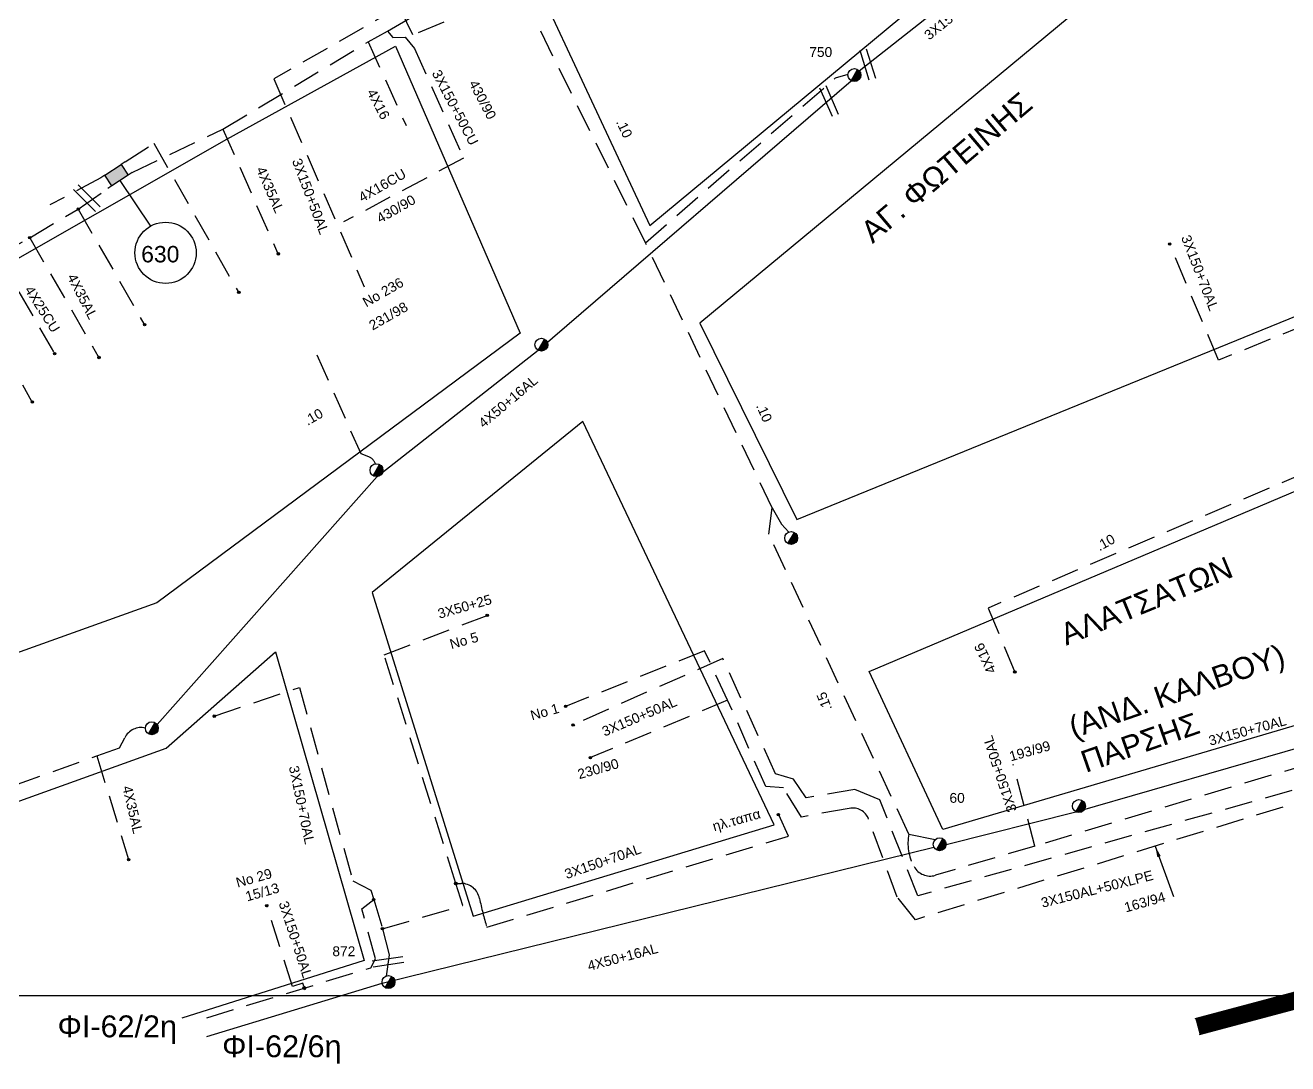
# Model space of a CAD drawing. Header units: millimetres. Extents: x 1080 to 2112, y 851 to 1323.
# Drawn here: x 1591.6 to 1707, y 864.4 to 959.4 of the extents above; entities that cross this region are included whole.
import ezdxf
from ezdxf.enums import TextEntityAlignment as Align

# ---------------------------------------------------------------- set-up
doc = ezdxf.new("R2010")
doc.units = ezdxf.units.MM
doc.linetypes.add('DASHED', pattern=[19.05, 12.7, -6.35])
for name, color, linetype in [('Link Box 4 Διευθύνσεων', 7, 'Continuous'), ('Άγνωστα', 7, 'DASHED'), ('Γυμνά εναέρια ΧΤ (3Φ)   4x16CU', 7, 'Continuous'), ('Γυμνά εναέρια ΧΤ (3Φ)   4x35AL', 7, 'Continuous'), ('Γυμνά εναέρια ΧΤ και ΦΟΠ (3Φ)   4x50+16AL', 7, 'Continuous'), ('Εναέρια παροχή ΧΤ 4x16', 7, 'SYN_LINE'), ('Επιγραφές - Σχήματα', 7, 'Continuous'), ('Καλώδια ΧΤ   3x150+50AL', 7, 'DASHED'), ('Καλώδια ΧΤ   3x150+50CU', 7, 'DASHED'), ('Καλώδια ΧΤ   3x150+70AL', 7, 'DASHED'), ('Καλώδια ΧΤ   3x150AL+50CU', 7, 'DASHED'), ('Καλώδια ΧΤ   3x150AL+50XLPE', 7, 'DASHED'), ('Καλώδια ΧΤ   4x25CU', 7, 'DASHED'), ('Καλώδια ΧΤ  3x50+25', 7, 'DASHED'), ('Στύλος ΦΜ', 7, 'Continuous'), ('Στύλος ΦΜ @ 1', 7, 'Continuous'), ('Συνδέσεις', 7, 'Continuous'), ('Τομή', 7, 'Continuous'), ('Υπόβαθρο ΔΕΗ', 7, 'Continuous'), ('Υπόγεια Καλώδια Δικτύου ΧΤ   .10', 7, 'DASHED'), ('Υπόγεια Καλώδια Δικτύου ΧΤ   .15', 7, 'DASHED')]:
    doc.layers.add(name, color=color, linetype=linetype)
doc.styles.add('ar', font='arial.ttf')
doc.styles.get("Standard").update_dxf_attribs({"font": 'arial.ttf'})
doc.linetypes.add('SYN_LINE', pattern='A,0.5,-0.0001,["/\\/\\/\\/",Standard,S=0.1,R=0,X=0,Y=-0.05],-0.25', length=0.7501)
doc.dimstyles.new('ISO-25', dxfattribs={"dimtxt": 2.5, "dimasz": 2.5, "dimexe": 1.25, "dimexo": 0.625, "dimtad": 1, "dimtxsty": 'Standard', "dimcen": 2.5, "dimadec": 0, "dimazin": 0, "dimtfac": 1, "dimtmove": 0, "dimatfit": 3, "dimfxl": 1, "dimarcsym": 0})

# ---------------------------------------------------------------- blocks, each defined once
blk = doc.blocks.new('ΥΠΑΡΧΩΝ ΤΣΙΜΕΝΤΕΝΙΟΣ ΣΤΥΛΟΣ')
at = {"layer": 'Στύλος ΦΜ'}
blk.add_hatch(color=7, dxfattribs=at).paths.add_polyline_path([(-1.29, -2.28, 0.574793), (2.62, 0, 0.268822), (1.3, 2.27)])
at = {"layer": 'Στύλος ΦΜ', "color": 7}
blk.add_line((-1.29, -2.28), (1.3, 2.27), dxfattribs=at)
blk.add_circle((0, 0), 2.62, dxfattribs=at)
at = {"layer": 'Στύλος ΦΜ', "flags": 4}
for tag, p in [('ΑΡΙΘΜΟΣ', (-4.68, 8.05)), ('ΤΥΠΟΣ', (-4.91, 3.03))]:
    blk.add_attdef(tag, p, '', height=4, dxfattribs=at)
blk = doc.blocks.new('LINK BOX 4 ΑΝΑΧΩΡΗΣΕΩΝ')
at = {"layer": 'Link Box 4 Διευθύνσεων', "ltscale": 40}
blk.add_hatch(color=256, dxfattribs=at).paths.add_polyline_path([(-3.54, 0), (-3.54, -4.67), (3.54, -4.67), (3.54, 0)])
for p, q in [((-3.54, 0), (-5.33, 0)), ((5.33, 0), (3.54, 0)), ((-3.54, -4.67), (-5.33, -4.67)), ((5.33, -4.67), (3.54, -4.67))]:
    blk.add_line(p, q, dxfattribs=at)
blk.add_lwpolyline([(-3.54, -4.67), (-3.54, 0), (3.54, 0), (3.54, -4.67)], close=True, dxfattribs=at)
blk = doc.blocks.new('ΤΟΜΗ')
at = {"layer": 'Τομή', "ltscale": 40}
for p, q in [((-5.68, 0), (5.68, 0)), ((5.68, -2.33), (-5.68, -2.33))]:
    blk.add_line(p, q, dxfattribs=at)
blk = doc.blocks.new('_ΣΥΝΔΕΣΗ')
at = {"layer": 'Συνδέσεις', "linetype": 'SYN_LINE', "ltscale": 40}
blk.add_hatch(color=256, dxfattribs=at).paths.add_polyline_path([(0.5, -0.01, 1), (-0.5, -0.01, 1)])
at = {"layer": 'Συνδέσεις'}
blk.add_circle((0, -0.01), 0.5, dxfattribs=at)
blk = doc.blocks.new('TSONTA XT1')
at = {"ltscale": 40}
h = blk.add_hatch(color=256, dxfattribs=at)
h.dxf.hatch_style = 1
h.paths.add_polyline_path([(595.96, 2487.66), (597.07, 2488.77), (595.96, 2489.87), (594.85, 2488.77)])
blk.add_lwpolyline([(594.85, 2488.77), (595.96, 2489.87), (597.07, 2488.77), (595.96, 2487.66)], close=True, dxfattribs=at)

msp = doc.modelspace()

# ---------------------------------------------------------------- linework, layer by layer
at = {"layer": 'Άγνωστα', "color": 85, "linetype": 'DASHED', "ltscale": 0.2}
for points in [[(1601.34, 945.9), (1609.64, 949.86), (1622.92, 957.85), (1624.68, 958.84), (1636.76, 965.87)], [(1600.71, 946.87), (1603.32, 948.58), (1611.02, 935.01)], [(1598.48, 945.41), (1593.8, 942.93)]]:
    msp.add_lwpolyline(points, dxfattribs=at)
at = {"layer": 'Άγνωστα', "color": 2, "ltscale": 0.2}
msp.add_lwpolyline([(1648.28, 939.47), (1665.68, 954.57), (1666.82, 954.9)], dxfattribs=at)
at = {"layer": 'Άγνωστα', "color": 30, "linetype": 'DASHED', "ltscale": 0.2}
for points in [[(1596.4, 942.56), (1602.4, 932.07)], [(1585.78, 936.47), (1592.14, 924.99)]]:
    msp.add_lwpolyline(points, dxfattribs=at)
at = {"layer": 'Άγνωστα', "lineweight": 50, "ltscale": 3, "const_width": 1.5}
msp.add_lwpolyline([(1698.77, 867.78), (1805.04, 896.11), (1843.33, 906.44), (1982.6, 942.61)], dxfattribs=at)
at = {"layer": 'Άγνωστα', "linetype": 'Continuous', "ltscale": 3}
for points in [[(1698.58, 868.5), (1804.85, 896.83), (1843.14, 907.16), (1982.41, 943.33)], [(1698.97, 867.05), (1805.24, 895.38), (1843.52, 905.71), (1982.79, 941.88)]]:
    msp.add_lwpolyline(points, dxfattribs=at)
at = {"layer": 'Γυμνά εναέρια ΧΤ (3Φ)   4x16CU', "color": 85, "linetype": 'DASHED', "ltscale": 0.2}
msp.add_lwpolyline([(1631.64, 947.2), (1620.67, 941.38)], dxfattribs=at)
at = {"layer": 'Γυμνά εναέρια ΧΤ (3Φ)   4x35AL', "color": 85, "linetype": 'DASHED', "ltscale": 0.2}
msp.add_lwpolyline([(1609.64, 949.86), (1614.64, 938.55)], dxfattribs=at)
at = {"layer": 'Γυμνά εναέρια ΧΤ (3Φ)   4x35AL', "color": 30, "linetype": 'DASHED', "ltscale": 0.2}
msp.add_lwpolyline([(1591.96, 939.93), (1598.24, 929.06)], dxfattribs=at)
at = {"layer": 'Γυμνά εναέρια ΧΤ (3Φ)   4x35AL', "color": 27, "linetype": 'DASHED', "ltscale": 0.2}
msp.add_lwpolyline([(1598.1, 892.53), (1601.01, 883.05)], dxfattribs=at)
at = {"layer": 'Γυμνά εναέρια ΧΤ και ΦΟΠ (3Φ)   4x50+16AL', "color": 173, "linetype": 'Continuous', "ltscale": 0.2}
msp.add_lwpolyline([(1667.83, 955.21), (1681.14, 965.7), (1694.12, 976.26), (1717.21, 984.24)], dxfattribs=at)
at = {"layer": 'Γυμνά εναέρια ΧΤ και ΦΟΠ (3Φ)   4x50+16AL', "color": 27, "linetype": 'Continuous', "ltscale": 0.2}
msp.add_lwpolyline([(1603.61, 895.41), (1623.74, 918.08), (1638.48, 929.64), (1667.11, 954.3)], dxfattribs=at)
at = {"layer": 'Γυμνά εναέρια ΧΤ και ΦΟΠ (3Φ)   4x50+16AL', "color": 2, "linetype": 'Continuous'}
msp.add_lwpolyline([(1675.78, 884.44), (1687.65, 887.42), (1708.6, 893.45), (1739.56, 903.23)], dxfattribs=at)
at = {"layer": 'Γυμνά εναέρια ΧΤ και ΦΟΠ (3Φ)   4x50+16AL', "color": 154, "linetype": 'Continuous', "ltscale": 0.2}
msp.add_lwpolyline([(1608.17, 866.87), (1624.2, 871.74), (1674.67, 884.18)], dxfattribs=at)
at = {"layer": 'Εναέρια παροχή ΧΤ 4x16', "color": 85, "linetype": 'DASHED', "ltscale": 0.2}
msp.add_lwpolyline([(1622.92, 957.85), (1626.39, 950.21)], dxfattribs=at)
at = {"layer": 'Εναέρια παροχή ΧΤ 4x16', "color": 62, "linetype": 'DASHED', "ltscale": 0.2}
msp.add_lwpolyline([(1679.64, 906.06), (1682.07, 900.2)], dxfattribs=at)
at = {"layer": 'Επιγραφές - Σχήματα'}
msp.add_lwpolyline([(1083.25, 1308.5), (1991.62, 1308.5), (1991.62, 870.59), (1083.25, 870.59)], close=True, dxfattribs=at)
at = {"layer": 'Επιγραφές - Σχήματα', "ltscale": 0.2}
msp.add_lwpolyline([(1603.04, 941), (1600.23, 945.17)], dxfattribs=at)
msp.add_circle((1604.39, 938.55), 2.8, dxfattribs=at)
at = {"layer": 'Καλώδια ΧΤ   3x150+50AL', "color": 5, "linetype": 'DASHED', "ltscale": 0.2}
msp.add_lwpolyline([(1672.95, 1071.29), (1652.87, 1065.15), (1667.39, 1021.11), (1642.77, 987.82), (1632.93, 986.12, 0.509216), (1630.84, 981.87), (1635.42, 970.13), (1631, 967.29), (1633.37, 961.13), (1627.02, 958.48), (1625.77, 961.03), (1614.3, 954.46), (1622.57, 935.45)], format="xyb", dxfattribs=at)
at = {"layer": 'Καλώδια ΧΤ   3x150+50AL', "color": 30, "linetype": 'DASHED', "ltscale": 0.2}
msp.add_lwpolyline([(1723.49, 885.99), (1722.59, 884.19, -0.558095), (1718.54, 883.83, -0.393313), (1718.9, 887.15), (1718.24, 890.28), (1716.13, 890.39), (1714.75, 891.42), (1673.19, 879.74), (1669.73, 888.51), (1667.44, 889.45), (1662.97, 888.71), (1661.82, 890.4), (1660.19, 890.9), (1655.36, 901.44), (1641.67, 895.37)], format="xyb", dxfattribs=at)
at = {"layer": 'Καλώδια ΧΤ   3x150+50AL', "color": 2, "ltscale": 0.2}
msp.add_lwpolyline([(1683.91, 884.28), (1681.93, 891.73)], dxfattribs=at)
at = {"layer": 'Καλώδια ΧΤ   3x150+50CU', "color": 85, "linetype": 'DASHED', "ltscale": 0.2}
msp.add_lwpolyline([(1624.68, 958.84), (1625.17, 958.25), (1626.3, 958.29), (1627.17, 957.25), (1631.64, 947.2)], dxfattribs=at)
at = {"layer": 'Καλώδια ΧΤ   3x150+70AL', "color": 30, "linetype": 'DASHED', "ltscale": 0.2}
for points in [[(1542.07, 912.06), (1547.65, 914.95), (1552.45, 917.72), (1557.13, 920.42), (1562.34, 923.09), (1566.41, 925.47), (1585.78, 936.47), (1589.09, 938.3), (1591.96, 939.93), (1596.4, 942.56), (1599.11, 944.44)], [(1731.34, 940.96), (1727.18, 939.5), (1719.54, 936.37), (1700.7, 928.73), (1696.24, 939.35)]]:
    msp.add_lwpolyline(points, dxfattribs=at)
at = {"layer": 'Καλώδια ΧΤ   3x150+70AL', "color": 1, "linetype": 'DASHED', "ltscale": 0.2}
for points in [[(1608.85, 896.17), (1616.64, 898.8), (1621.51, 881.09), (1623.18, 880.26), (1623.43, 879.39), (1624.23, 876.72), (1624.84, 874.34), (1624.57, 872.39, 0.359002)], [(1630.94, 880.86), (1631.42, 880.87, -0.361974), (1633.11, 879.48, 0.027564), (1633.78, 876.87), (1661.36, 885.19), (1660.48, 887.15)]]:
    msp.add_lwpolyline(points, format="xyb", dxfattribs=at)
at = {"layer": 'Καλώδια ΧΤ   3x150+70AL', "color": 27, "linetype": 'DASHED', "ltscale": 0.2}
msp.add_lwpolyline([(1554.01, 877), (1579.74, 886), (1598.1, 892.53), (1600.18, 893.26), (1600.65, 894.19, -0.348492), (1602.55, 895.08, 0.117796)], format="xyb", dxfattribs=at)
at = {"layer": 'Καλώδια ΧΤ   3x150+70AL', "color": 2, "ltscale": 0.2}
msp.add_lwpolyline([(1722.37, 887.16), (1720.11, 895.13), (1683.91, 884.28), (1674.81, 881.61, -0.349563), (1672.85, 882.41, -0.175437), (1672.37, 885.38), (1674.78, 884.88)], format="xyb", dxfattribs=at)
at = {"layer": 'Καλώδια ΧΤ   3x150+70AL', "color": 1, "linetype": 'DASHED', "ltscale": 0.2}
msp.add_lwpolyline([(1608.16, 868.58), (1623.16, 873.15), (1623.59, 873.97), (1622.34, 878.53), (1623.43, 879.39)], dxfattribs=at)
at = {"layer": 'Καλώδια ΧΤ   3x150AL+50CU', "color": 5, "linetype": 'DASHED', "ltscale": 0.2}
msp.add_lwpolyline([(1655.8, 897.62), (1643.25, 892.37)], dxfattribs=at)
at = {"layer": 'Καλώδια ΧΤ   3x150AL+50CU', "color": 1, "linetype": 'DASHED', "ltscale": 0.2}
msp.add_lwpolyline([(1617.03, 871.46), (1616.94, 871.73), (1615.99, 871.43), (1613.65, 878.83)], dxfattribs=at)
at = {"layer": 'Καλώδια ΧΤ   3x150AL+50XLPE', "color": 5, "linetype": 'DASHED', "ltscale": 0.2}
msp.add_lwpolyline([(1724.19, 886.18), (1723.82, 884.31, -0.377656), (1720.31, 881.64, -0.299318), (1716.02, 884.92, -0.399118), (1716.81, 886.68, 0.739426), (1716.54, 889.57, 0.006292), (1713.87, 890.09), (1672.98, 877.55), (1671.31, 879.62), (1668.7, 886.75, 0.372614), (1666.93, 887.73), (1662.55, 886.94), (1660.92, 889.6), (1659.3, 889.74), (1655.8, 897.62), (1653.69, 902.14), (1640.98, 897.06)], format="xyb", dxfattribs=at)
at = {"layer": 'Καλώδια ΧΤ   4x25CU', "color": 30, "linetype": 'DASHED', "ltscale": 0.2}
msp.add_lwpolyline([(1589.09, 938.3), (1594.17, 929.42)], dxfattribs=at)
at = {"layer": 'Καλώδια ΧΤ  3x50+25', "color": 1, "linetype": 'DASHED', "ltscale": 0.2}
msp.add_lwpolyline([(1624.23, 876.72), (1631.57, 878.84), (1630.94, 880.86), (1624.39, 901.79), (1633.81, 905.39)], dxfattribs=at)
at = {"layer": 'Υπόβαθρο ΔΕΗ'}
for points in [[(1648.7, 941.06), (1702.29, 985.55), (1683.14, 1008.22), (1665.91, 985.95), (1638.01, 963.9)], [(1662.14, 914.16), (1736.86, 944.61), (1709.07, 978.41), (1653.25, 932.13)], [(1675.48, 885.79), (1668.76, 900.25), (1746.32, 933.1), (1761.09, 915.55), (1757.94, 910.12)], [(1632.52, 877.88), (1660.07, 886.22), (1642.56, 923.12), (1623.29, 907.49)]]:
    msp.add_lwpolyline(points, close=True, dxfattribs=at)
for points in [[(1545.9, 885.87), (1539.37, 908.65), (1609.99, 948.94), (1625.43, 957.47), (1636.83, 931.19), (1603.58, 906.53), (1545.9, 885.87)], [(1550.95, 868.9), (1549.79, 873.58), (1604.45, 893.23), (1614.45, 902.06), (1622.55, 873.81), (1605.89, 868.54)]]:
    msp.add_lwpolyline(points, dxfattribs=at)
at = {"layer": 'Υπόγεια Καλώδια Δικτύου ΧΤ   .10', "color": 2, "ltscale": 0.2}
msp.add_lwpolyline([(1659.88, 915.22), (1648.28, 939.47), (1637.09, 962.07), (1635.57, 962.03, -0.488535), (1633.09, 965.06), (1636.09, 966.82)], format="xyb", dxfattribs=at)
at = {"layer": 'Υπόγεια Καλώδια Δικτύου ΧΤ   .10', "color": 62, "linetype": 'DASHED', "ltscale": 0.2}
msp.add_lwpolyline([(1778.73, 909.04), (1775.56, 907.96), (1774.09, 910.26), (1774.25, 914.02), (1757.08, 934.6), (1749.39, 931.25), (1746.81, 934.75), (1745.2, 934.12), (1722.85, 924.5), (1679.64, 906.06)], dxfattribs=at)
at = {"layer": 'Υπόγεια Καλώδια Δικτύου ΧΤ   .10', "color": 27, "linetype": 'DASHED', "ltscale": 0.2}
msp.add_lwpolyline([(1618.23, 929.22), (1622.24, 920.18), (1622.94, 919.92, -0.230611), (1623.58, 919.25, -1.586533)], format="xyb", dxfattribs=at)
at = {"layer": 'Υπόγεια Καλώδια Δικτύου ΧΤ   .15', "color": 2, "ltscale": 0.2}
msp.add_lwpolyline([(1672.37, 885.38), (1659.57, 912.81), (1659.88, 915.22), (1660.74, 913.74), (1661.41, 913.01)], dxfattribs=at)

# ---------------------------------------------------------------- block references
at = {"layer": 'Link Box 4 Διευθύνσεων', "xscale": 0.2500000000000009, "yscale": 0.2500000000000009, "zscale": 0.2500000000000009, "rotation": 33.18160878658374}
msp.add_blockref('LINK BOX 4 ΑΝΑΧΩΡΗΣΕΩΝ', (1599.59, 946.14), dxfattribs=at)
at = {"layer": 'Στύλος ΦΜ @ 1', "ltscale": 40}
ref = msp.add_blockref('ΥΠΑΡΧΩΝ ΤΣΙΜΕΝΤΕΝΙΟΣ ΣΤΥΛΟΣ', (1667.4, 954.81), dxfattribs=dict(at, xscale=0.225, yscale=0.225, zscale=0.225))
ref.add_attrib('ΤΥΠΟΣ', '750', (1663.27, 956.47), dxfattribs={"layer": 'Στύλος ΦΜ', "height": 0.9, "flags": 4})
at = {"layer": 'Στύλος ΦΜ @ 1', "ltscale": 40, "xscale": 0.225, "yscale": 0.225, "zscale": 0.225}
for p in [(1638.77, 930.15), (1623.68, 918.67), (1661.61, 912.46), (1603.13, 895.06), (1687.93, 887.94)]:
    msp.add_blockref('ΥΠΑΡΧΩΝ ΤΣΙΜΕΝΤΕΝΙΟΣ ΣΤΥΛΟΣ', p, dxfattribs=at)
at = {"layer": 'Στύλος ΦΜ @ 1', "ltscale": 40}
ref = msp.add_blockref('ΥΠΑΡΧΩΝ ΤΣΙΜΕΝΤΕΝΙΟΣ ΣΤΥΛΟΣ', (1675.19, 884.45), dxfattribs=dict(at, xscale=0.225, yscale=0.225, zscale=0.225))
ref.add_attrib('ΤΥΠΟΣ', '60', (1676.09, 888.24), dxfattribs={"layer": 'Στύλος ΦΜ', "height": 0.9, "flags": 4})
ref = msp.add_blockref('ΥΠΑΡΧΩΝ ΤΣΙΜΕΝΤΕΝΙΟΣ ΣΤΥΛΟΣ', (1624.78, 871.84), dxfattribs=dict(at, xscale=0.225, yscale=0.225, zscale=0.225))
ref.add_attrib('ΤΥΠΟΣ', '872', (1619.65, 874.21), dxfattribs={"layer": 'Στύλος ΦΜ', "height": 0.9, "flags": 4})
at = {"layer": 'Συνδέσεις', "xscale": 0.2211072174658995, "yscale": 0.2211072174658995, "zscale": 0.2211072174658995}
for p in [(1596.4, 942.56), (1591.96, 939.93), (1696.24, 939.36), (1614.71, 938.46), (1611.09, 934.93), (1602.47, 931.99), (1594.24, 929.33), (1598.31, 928.98), (1592.21, 924.91), (1633.81, 905.39), (1682.07, 900.2), (1608.85, 896.17), (1640.98, 897.07), (1641.67, 895.37), (1643.25, 892.37), (1660.44, 887.16), (1601.01, 883.05), (1630.94, 880.86), (1613.65, 878.83), (1623.43, 879.39), (1624.23, 876.72)]:
    msp.add_blockref('_ΣΥΝΔΕΣΗ', p, dxfattribs=at)
at = {"layer": 'Συνδέσεις', "xscale": 0.1537592417720537, "yscale": 0.1537592417720537, "zscale": 0.1537592417720537, "rotation": 16.95841335638064}
msp.add_blockref('TSONTA XT1', (1641.05, 478.54), dxfattribs=at)
at = {"layer": 'Τομή'}
for p, xscale, yscale, zscale, rotation in [((1668.89, 955.87), 0.2500000000000796, 0.2500000000000796, 0.2500000000000796, 287.3694996089315), ((1665.35, 952.55), 0.24999999999992, 0.24999999999992, 0.24999999999992, 293.6494200185238), ((1597.4, 943.76), 0.2499999999999913, 0.2499999999999913, 0.2499999999999913, 315.0272686375964), ((1624.7, 873.99), 0.2500000000000238, 0.2500000000000238, 0.2500000000000238, 8.313215556778205)]:
    msp.add_blockref('ΤΟΜΗ', p, dxfattribs=dict(at, xscale=xscale, yscale=yscale, zscale=zscale, rotation=rotation))

# ---------------------------------------------------------------- texts
at = {"layer": 'Γυμνά εναέρια ΧΤ (3Φ)   4x16CU', "ltscale": 0.2}
for s, p in [('4X16CU', (1624.21, 944.72)), ('430/90', (1625.46, 942.59)), ('No 236', (1624.28, 934.95)), ('231/98', (1624.76, 932.79))]:
    msp.add_text(s, height=0.9, rotation=29.7187, dxfattribs=at).set_placement(p, align=Align.MIDDLE)
at = {"layer": 'Γυμνά εναέρια ΧΤ (3Φ)   4x35AL', "ltscale": 0.2}
for rotation, p in [(293.6093, (1613.96, 944.32)), (297.1082, (1596.79, 934.56)), (283.2042, (1601.38, 887.61))]:
    msp.add_text('4X35AL', height=0.9, rotation=rotation, dxfattribs=at).set_placement(p, align=Align.MIDDLE)
at = {"layer": 'Γυμνά εναέρια ΧΤ και ΦΟΠ (3Φ)   4x50+16AL', "ltscale": 0.2}
for rotation, p in [(40.2064, (1635.72, 924.95)), (14.6739, (1646.2, 874.13))]:
    msp.add_text('4X50+16AL', height=0.9, rotation=rotation, dxfattribs=at).set_placement(p, align=Align.MIDDLE)
at = {"layer": 'Εναέρια παροχή ΧΤ 4x16', "ltscale": 20}
for rotation, p in [(297.9623, (1623.86, 952.15)), (115.5836, (1679.35, 901.45))]:
    msp.add_text('4X16', height=0.9, rotation=rotation, dxfattribs=at).set_placement(p, align=Align.MIDDLE)
at = {"layer": 'Επιγραφές - Σχήματα', "ltscale": 0.2, "char_height": 2, "width": 34.7491, "attachment_point": 1, "style": 'ar'}
for s, insert, rotation in [('ΑΓ. ΦΩΤΕΙΝΗΣ', (1667.77, 940.88), 40.2794), ('ΑΛΑΤΣΑΤΩΝ', (1686, 904.45), 22.4472), ('(ΑΝΔ. ΚΑΛΒΟΥ)\\PΠΑΡΣΗΣ', (1686.8, 896.01), 19.1997)]:
    msp.add_mtext(s, dxfattribs=dict(at, insert=insert, rotation=rotation))
at = {"layer": 'Επιγραφές - Σχήματα', "ltscale": 0.2, "char_height": 2, "width": 12.0832, "attachment_point": 1, "style": 'ar'}
for s, insert in [('{\\H0.75x;630}', (1602.16, 939.18)), ('ΦΙ-62/2η', (1594.51, 868.79)), ('ΦΙ-62/6η', (1609.56, 866.97))]:
    msp.add_mtext(s, dxfattribs=dict(at, insert=insert))
at = {"layer": 'Καλώδια ΧΤ   3x150+50AL', "ltscale": 0.2}
for rotation, p in [(290.679, (1617.65, 943.72)), (23.0632, (1647.73, 896.14)), (108.196, (1680.7, 890.88)), (288, (1616.28, 875.73))]:
    msp.add_text('3X150+50AL', height=0.9, rotation=rotation, dxfattribs=at).set_placement(p, align=Align.MIDDLE)
at = {"layer": 'Καλώδια ΧΤ   3x150+50CU', "ltscale": 0.2}
for s, p in [('3X150+50CU', (1630.88, 951.85)), ('430/90', (1633.41, 952.57))]:
    msp.add_text(s, height=0.9, rotation=297.7436, dxfattribs=at).set_placement(p, align=Align.MIDDLE)
at = {"layer": 'Καλώδια ΧΤ   3x150+70AL', "ltscale": 0.2}
for rotation, p in [(291.1232, (1699, 936.72)), (15.187, (1703.35, 894.85)), (281.7507, (1616.85, 888.05)), (19.1851, (1644.38, 882.88))]:
    msp.add_text('3X150+70AL', height=0.9, rotation=rotation, dxfattribs=at).set_placement(p, align=Align.MIDDLE)
at = {"layer": 'Καλώδια ΧΤ   3x150AL+50CU', "ltscale": 0.2}
msp.add_text('3X150AL+50CU', height=0.9, rotation=38.9644, dxfattribs=at).set_placement((1677.5, 961.18), align=Align.MIDDLE)
at = {"layer": 'Καλώδια ΧΤ   3x150AL+50XLPE', "ltscale": 0.2}
msp.add_text('3X150AL+50XLPE', height=0.9, rotation=14.1636, dxfattribs=at).set_placement((1689.59, 880.36), align=Align.MIDDLE)
at = {"layer": 'Καλώδια ΧΤ   4x25CU', "ltscale": 0.2}
msp.add_text('4X25CU', height=0.9, rotation=302.5525, dxfattribs=at).set_placement((1593.12, 933.4), align=Align.MIDDLE)
at = {"layer": 'Καλώδια ΧΤ  3x50+25', "ltscale": 0.2}
for s, p in [('3X50+25', (1631.75, 906.2)), ('No 5', (1631.69, 903.08)), ('No 1', (1639.07, 896.56)), ('193/99', (1683.43, 893)), ('230/90', (1643.95, 891.37)), ('ηλ.ταπα', (1656.64, 886.57)), ('Νο 29', (1612.47, 881.37)), ('15/13', (1613.23, 880.09)), ('163/94', (1693.95, 879.18))]:
    msp.add_text(s, height=0.9, rotation=15.7866, dxfattribs=at).set_placement(p, align=Align.MIDDLE)
at = {"layer": 'Υπόγεια Καλώδια Δικτύου ΧΤ   .10', "ltscale": 0.2}
for rotation, p in [(295.4598, (1646.35, 949.94)), (30.0601, (1617.92, 923.55)), (293.8045, (1659.15, 923.94)), (28.8835, (1690.36, 912.06))]:
    msp.add_text('.10', height=0.9, rotation=rotation, dxfattribs=at).set_placement(p, align=Align.MIDDLE)
at = {"layer": 'Υπόγεια Καλώδια Δικτύου ΧΤ   .15', "ltscale": 0.2}
msp.add_text('.15', height=0.9, rotation=111.2385, dxfattribs=at).set_placement((1664.64, 897.5), align=Align.MIDDLE)

# ---------------------------------------------------------------- leaders
at = {"layer": 'Επιγραφές - Σχήματα', "ltscale": 40}
msp.add_leader([(1694.92, 884.26), (1696.57, 879.67)], dimstyle='ISO-25', override={"dimasz": 1, "dimtad": 0}, dxfattribs=at)

doc.saveas('drawing.dxf')
